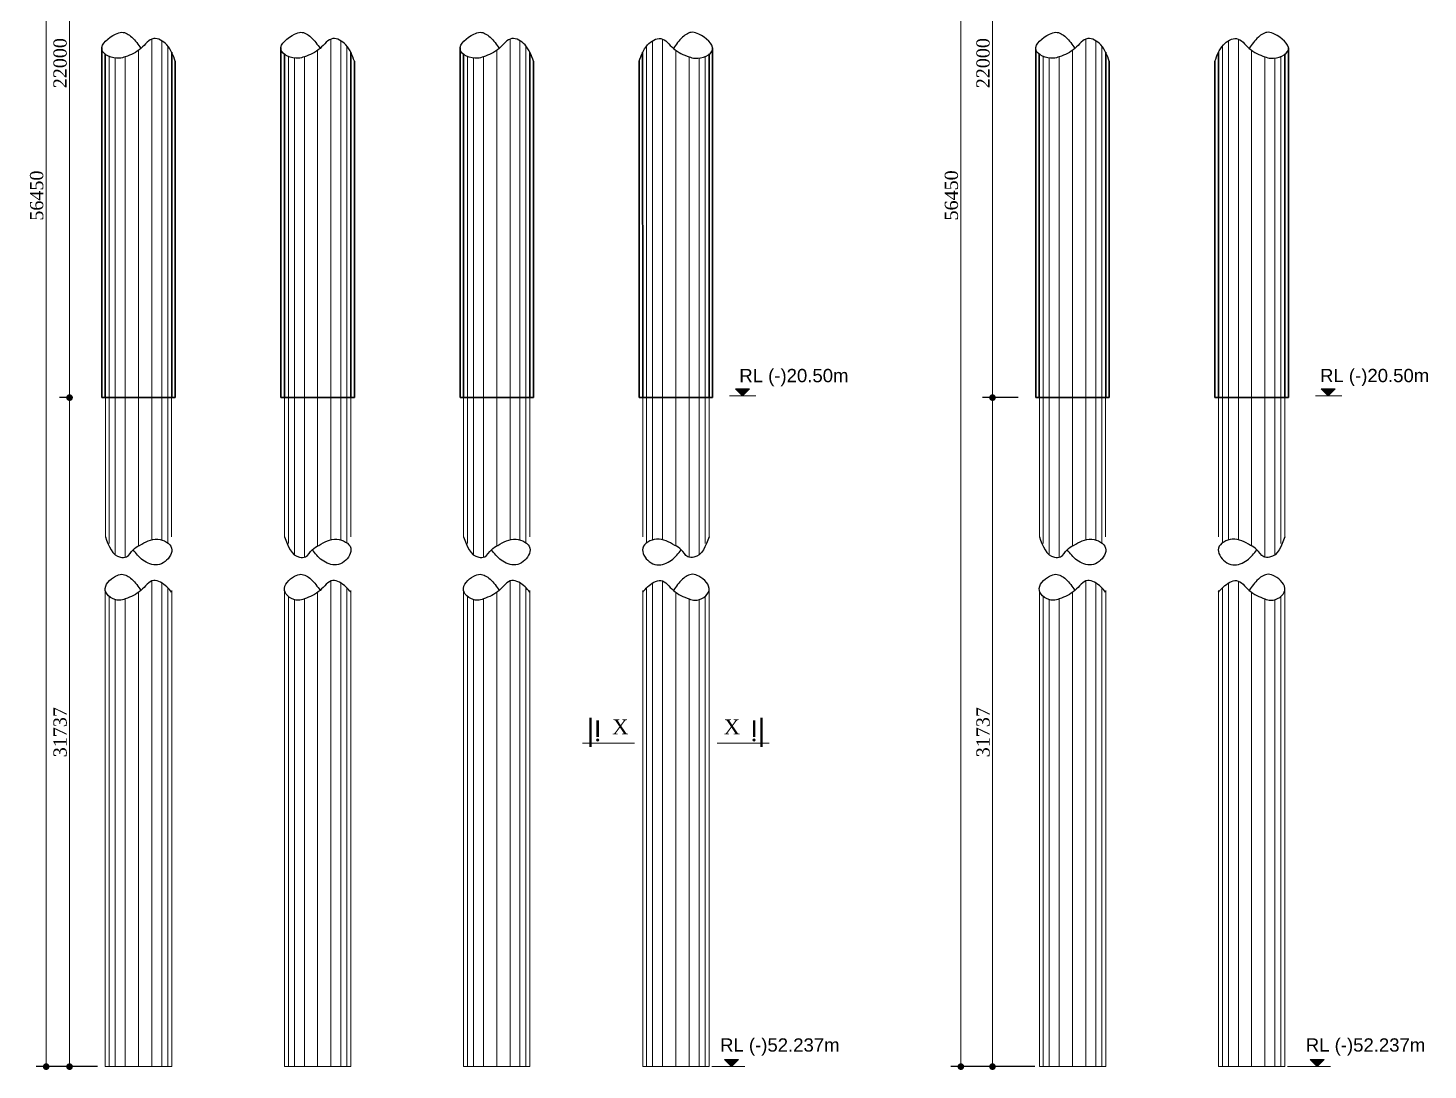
# Model space of a CAD drawing. Header units: millimetres. Extents: x -571543 to 35267, y -84886 to 197746.
# Drawn here: x -497199 to -476097, y 138313 to 154007 of the extents above; entities that cross this region are included whole.
import ezdxf

# ---------------------------------------------------------------- set-up
doc = ezdxf.new("R2010")
doc.units = ezdxf.units.MM
doc.header["$PDMODE"] = 2
doc.layers.get('Defpoints').update_dxf_attribs({"lineweight": 13})
for name, color, linetype, lineweight in [('dim', 96, 'Continuous', 25), ('Dimision', 96, 'Continuous', 18), ('hatch', 65, 'Continuous', 15), ('Pile', 11, 'Continuous', 15), ('Steel Casing', 70, 'Continuous', 30), ('Text', 7, 'Continuous', 15)]:
    doc.layers.add(name, color=color, linetype=linetype, lineweight=lineweight)
doc.styles.add('ROMANS', font='arial.ttf', dxfattribs={"height": 200})
doc.styles.get("Standard").update_dxf_attribs({"font": 'times.ttf'})
doc.dimstyles.new('ISO-25', dxfattribs={"dimtxt": 175, "dimasz": 100, "dimexe": 65, "dimexo": 115.625, "dimgap": 40, "dimtad": 1, "dimtoh": 1, "dimdec": 0, "dimtxsty": 'Standard', "dimblk": 'DOT', "dimcen": 300, "dimclrd": 256, "dimclre": 256, "dimclrt": 256, "dimadec": 0, "dimazin": 0, "dimtfac": 1, "dimtdec": 0, "dimtix": 1, "dimtmove": 0, "dimatfit": 3, "dimldrblk": 'DOT', "dimfxl": 75, "dimlwd": -1, "dimarcsym": 0})

# ---------------------------------------------------------------- blocks, each defined once
blk = doc.blocks.new('_Dot')
at = {"color": 0, "linetype": 'ByBlock', "lineweight": -2}
blk.add_line((-0.5, 0), (-1, 0), dxfattribs=at)
at = {"color": 0, "linetype": 'ByBlock', "const_width": 0.5}
blk.add_lwpolyline([(-0.25, 0, 1), (0.25, 0, 1)], format="xyb", close=True, dxfattribs=at)
blk = doc.blocks.new('*D332')
at = {"layer": 'Defpoints', "color": 0, "ltscale": 3, "transparency": 16777216}
for p in [(-482661, 159440), (-482376, 159440), (-482159, 148440)]:
    blk.add_point(p, dxfattribs=at)
at = {"layer": 'Dimision', "color": 1, "lineweight": -2, "ltscale": 3, "transparency": 16777216}
for p, q in [((-482492, 159440), (-482811, 159440)), ((-482274, 148440), (-482811, 148440))]:
    blk.add_line(p, q, dxfattribs=at)
at = {"layer": 'Dimision', "ltscale": 3, "transparency": 16777216}
blk.add_line((-482661, 148540), (-482661, 159340), dxfattribs=at)
at = {"layer": 'Dimision', "ltscale": 3, "transparency": 16777216, "xscale": 100, "yscale": 100, "zscale": 100}
for p, rotation in [((-482661, 159440), 90), ((-482661, 148440), 270)]:
    blk.add_blockref('_Dot', p, dxfattribs=dict(at, rotation=rotation))
at = {"layer": 'Dimision', "ltscale": 3, "transparency": 16777216, "insert": (-482803, 153478), "char_height": 200, "attachment_point": 5, "rotation": 90}
blk.add_mtext('22000', dxfattribs=at)
blk = doc.blocks.new('*D342')
at = {"layer": 'Defpoints', "color": 0, "ltscale": 3, "transparency": 16777216}
for p in [(-496638, 159440), (-496573, 159440), (-496421, 148440)]:
    blk.add_point(p, dxfattribs=at)
at = {"layer": 'Dimision', "ltscale": 3, "transparency": 16777216}
blk.add_line((-496573, 148540), (-496573, 159340), dxfattribs=at)
at = {"layer": 'Dimision', "color": 1, "lineweight": -2, "ltscale": 3, "transparency": 16777216}
for p, q in [((-496522, 159440), (-496423, 159440)), ((-496536, 148440), (-496723, 148440))]:
    blk.add_line(p, q, dxfattribs=at)
at = {"layer": 'Dimision', "ltscale": 3, "transparency": 16777216, "xscale": 100, "yscale": 100, "zscale": 100}
for p, rotation in [((-496573, 159440), 90), ((-496573, 148440), 270)]:
    blk.add_blockref('_Dot', p, dxfattribs=dict(at, rotation=rotation))
at = {"layer": 'Dimision', "ltscale": 3, "transparency": 16777216, "insert": (-496715, 153478), "char_height": 200, "attachment_point": 5, "rotation": 90}
blk.add_mtext('22000', dxfattribs=at)
blk = doc.blocks.new('*D297')
at = {"layer": 'Defpoints', "color": 0, "ltscale": 0.25, "transparency": 16777216}
for p in [(-482159, 148440), (-482661, 138363), (-481905, 138363)]:
    blk.add_point(p, dxfattribs=at)
at = {"layer": 'Dimision', "color": 1, "lineweight": -2, "ltscale": 0.25, "transparency": 16777216}
for p, q in [((-482274, 148440), (-482811, 148440)), ((-482021, 138363), (-482811, 138363))]:
    blk.add_line(p, q, dxfattribs=at)
at = {"layer": 'Dimision', "ltscale": 0.25, "transparency": 16777216}
blk.add_line((-482661, 148340), (-482661, 138463), dxfattribs=at)
at = {"layer": 'Dimision', "ltscale": 0.25, "transparency": 16777216, "xscale": 100, "yscale": 100, "zscale": 100}
for p, rotation in [((-482661, 148440), 90), ((-482661, 138363), 270)]:
    blk.add_blockref('_Dot', p, dxfattribs=dict(at, rotation=rotation))
at = {"layer": 'Dimision', "ltscale": 0.25, "transparency": 16777216, "insert": (-482803, 143401), "char_height": 200, "attachment_point": 5, "rotation": 90}
blk.add_mtext('31737', dxfattribs=at)
blk = doc.blocks.new('*D298')
at = {"layer": 'Defpoints', "color": 0, "ltscale": 0.25, "transparency": 16777216}
for p in [(-496421, 148440), (-496573, 138363), (-496317, 138363)]:
    blk.add_point(p, dxfattribs=at)
at = {"layer": 'Dimision', "color": 1, "lineweight": -2, "ltscale": 0.25, "transparency": 16777216}
for p, q in [((-496536, 148440), (-496723, 148440)), ((-496433, 138363), (-496723, 138363))]:
    blk.add_line(p, q, dxfattribs=at)
at = {"layer": 'Dimision', "ltscale": 0.25, "transparency": 16777216}
blk.add_line((-496573, 148340), (-496573, 138463), dxfattribs=at)
at = {"layer": 'Dimision', "ltscale": 0.25, "transparency": 16777216, "xscale": 100, "yscale": 100, "zscale": 100}
for p, rotation in [((-496573, 148440), 90), ((-496573, 138363), 270)]:
    blk.add_blockref('_Dot', p, dxfattribs=dict(at, rotation=rotation))
at = {"layer": 'Dimision', "ltscale": 0.25, "transparency": 16777216, "insert": (-496715, 143401), "char_height": 200, "attachment_point": 5, "rotation": 90}
blk.add_mtext('31737', dxfattribs=at)
blk = doc.blocks.new('*D414')
at = {"layer": 'Defpoints', "color": 0, "ltscale": 0.25, "transparency": 16777216}
for p in [(-496384, 164603), (-496926, 138363), (-496034, 138363)]:
    blk.add_point(p, dxfattribs=at)
at = {"layer": 'Dimision', "color": 1, "lineweight": -2, "ltscale": 0.25, "transparency": 16777216}
for p, q in [((-496500, 164603), (-497076, 164603)), ((-496150, 138363), (-497076, 138363))]:
    blk.add_line(p, q, dxfattribs=at)
at = {"layer": 'Dimision', "ltscale": 0.25, "transparency": 16777216}
blk.add_line((-496926, 164503), (-496926, 138463), dxfattribs=at)
at = {"layer": 'Dimision', "ltscale": 0.25, "transparency": 16777216, "xscale": 100, "yscale": 100, "zscale": 100}
for p, rotation in [((-496926, 164603), 90), ((-496926, 138363), 270)]:
    blk.add_blockref('_Dot', p, dxfattribs=dict(at, rotation=rotation))
at = {"layer": 'Dimision', "ltscale": 0.25, "transparency": 16777216, "insert": (-497068, 151483), "char_height": 200, "attachment_point": 5, "rotation": 90}
blk.add_mtext('56450', dxfattribs=at)
blk = doc.blocks.new('*D299')
at = {"layer": 'Defpoints', "color": 0, "ltscale": 0.25, "transparency": 16777216}
for p in [(-482805, 164609), (-483138, 138363), (-481955, 138363)]:
    blk.add_point(p, dxfattribs=at)
at = {"layer": 'Dimision', "color": 1, "lineweight": -2, "ltscale": 0.25, "transparency": 16777216}
for p, q in [((-482921, 164609), (-483288, 164609)), ((-482071, 138363), (-483288, 138363))]:
    blk.add_line(p, q, dxfattribs=at)
at = {"layer": 'Dimision', "ltscale": 0.25, "transparency": 16777216}
blk.add_line((-483138, 164509), (-483138, 138463), dxfattribs=at)
at = {"layer": 'Dimision', "ltscale": 0.25, "transparency": 16777216, "xscale": 100, "yscale": 100, "zscale": 100}
for p, rotation in [((-483138, 164609), 90), ((-483138, 138363), 270)]:
    blk.add_blockref('_Dot', p, dxfattribs=dict(at, rotation=rotation))
at = {"layer": 'Dimision', "ltscale": 0.25, "transparency": 16777216, "insert": (-483280, 151486), "char_height": 200, "attachment_point": 5, "rotation": 90}
blk.add_mtext('56450', dxfattribs=at)

msp = doc.modelspace()

# ---------------------------------------------------------------- hatches: boundary and pattern name
at = {"layer": 'Dimision', "ltscale": 5}
for points in [[(-486536.1, 148573.1), (-486323.9, 148573.1), (-486430, 148467)], [(-477707.4, 148573.6), (-477495.2, 148573.6), (-477601.3, 148467.5)], [(-486703.7, 138468.9), (-486491.5, 138468.9), (-486597.6, 138362.8)], [(-477875, 138469), (-477662.8, 138469), (-477768.9, 138362.9)]]:
    msp.add_hatch(color=256, dxfattribs=at).paths.add_polyline_path(points)
at = {"layer": 'Text'}
for points in [[(-488612.5, 143299.9, 1), (-488612.5, 143264.1, 1)], [(-486255.3, 143299.9, -1), (-486255.3, 143264.1, -1)]]:
    msp.add_hatch(color=256, dxfattribs=at).paths.add_polyline_path(points)

# ---------------------------------------------------------------- linework, layer by layer
at = {"layer": 'dim', "ltscale": 30}
for points in [[(-494980.5, 153507.1), (-495107.5, 153751.9), (-495305.1, 153848.5), (-495497.4, 153700.4), (-495732.9, 153573.2), (-495823.6, 153551.1), (-496087.2, 153684.1), (-495880.8, 153914.9), (-495784.9, 153943.5), (-495635.2, 153869.6), (-495497.4, 153700.4)], [(-492280.5, 153507.1), (-492407.5, 153751.9), (-492605.1, 153848.5), (-492797.4, 153700.4), (-493032.9, 153573.2), (-493123.6, 153551.1), (-493387.2, 153684.1), (-493180.8, 153914.9), (-493084.9, 153943.5), (-492935.2, 153869.6), (-492797.4, 153700.4)], [(-489580.5, 153507.1), (-489707.5, 153751.9), (-489905.1, 153848.5), (-490097.4, 153700.4), (-490332.9, 153573.2), (-490423.6, 153551.1), (-490687.2, 153684.1), (-490480.8, 153914.9), (-490384.9, 153943.5), (-490235.2, 153869.6), (-490097.4, 153700.4)], [(-487987.3, 153507.1), (-487860.3, 153751.9), (-487662.7, 153848.5), (-487470.4, 153700.4), (-487234.9, 153573.2), (-487144.2, 153551.1), (-486880.6, 153684.1), (-487087, 153914.9), (-487182.9, 153943.5), (-487332.6, 153869.6), (-487470.4, 153700.4)], [(-480901.9, 153507.1), (-481028.8, 153751.9), (-481226.5, 153848.5), (-481418.7, 153700.4), (-481654.2, 153573.2), (-481744.9, 153551.1), (-482008.5, 153684.1), (-481802.1, 153914.9), (-481706.3, 153943.5), (-481556.6, 153869.6), (-481418.7, 153700.4)], [(-479308.5, 153507.1), (-479181.6, 153751.9), (-478983.9, 153848.5), (-478791.7, 153700.4), (-478556.2, 153573.2), (-478465.5, 153551.1), (-478201.9, 153684.1), (-478408.3, 153914.9), (-478504.1, 153943.5), (-478653.8, 153869.6), (-478791.7, 153700.4)], [(-496033.6, 146345.7), (-495805.5, 146035.9), (-495715.6, 146043.3), (-495614.4, 146149.3), (-495517, 146215.2), (-495242.8, 146307), (-495034.2, 146173.8), (-495133.4, 145970.9), (-495248.1, 145923.2), (-495467.1, 145991.9), (-495614.4, 146149.3)], [(-493333.6, 146345.7), (-493105.5, 146035.9), (-493015.6, 146043.3), (-492914.4, 146149.3), (-492817, 146215.2), (-492542.8, 146307), (-492334.2, 146173.8), (-492433.4, 145970.9), (-492548.1, 145923.2), (-492767.1, 145991.9), (-492914.4, 146149.3)], [(-490633.6, 146345.7), (-490405.5, 146035.9), (-490315.6, 146043.3), (-490214.4, 146149.3), (-490117, 146215.2), (-489842.8, 146307), (-489634.2, 146173.8), (-489733.4, 145970.9), (-489848.1, 145923.2), (-490067.1, 145991.9), (-490214.4, 146149.3)], [(-486934.2, 146345.7), (-487162.3, 146035.9), (-487252.2, 146043.3), (-487353.4, 146149.3), (-487450.7, 146215.2), (-487725, 146307), (-487933.6, 146173.8), (-487834.4, 145970.9), (-487719.7, 145923.2), (-487500.6, 145991.9), (-487353.4, 146149.3)], [(-481954.9, 146345.7), (-481726.8, 146035.9), (-481636.9, 146043.3), (-481535.8, 146149.3), (-481438.4, 146215.2), (-481164.2, 146307), (-480955.6, 146173.8), (-481054.7, 145970.9), (-481169.4, 145923.2), (-481388.5, 145991.9), (-481535.8, 146149.3)], [(-478255.5, 146345.7), (-478483.6, 146035.9), (-478573.5, 146043.3), (-478674.6, 146149.3), (-478772, 146215.2), (-479046.2, 146307), (-479254.8, 146173.8), (-479155.7, 145970.9), (-479041, 145923.2), (-478821.9, 145991.9), (-478674.6, 146149.3)], [(-495034.2, 145509.4), (-495107.4, 145588.1), (-495305.1, 145684.7), (-495497.3, 145536.6), (-495732.9, 145409.4), (-495823.5, 145387.3), (-496033.9, 145536.8), (-495880.8, 145751.1), (-495784.9, 145779.7), (-495635.2, 145705.8), (-495497.3, 145536.6)], [(-492334.2, 145509.4), (-492407.4, 145588.1), (-492605.1, 145684.7), (-492797.3, 145536.6), (-493032.9, 145409.4), (-493123.5, 145387.3), (-493333.9, 145536.8), (-493180.8, 145751.1), (-493084.9, 145779.7), (-492935.2, 145705.8), (-492797.3, 145536.6)], [(-489634.2, 145509.4), (-489707.4, 145588.1), (-489905.1, 145684.7), (-490097.3, 145536.6), (-490332.9, 145409.4), (-490423.5, 145387.3), (-490633.9, 145536.8), (-490480.8, 145751.1), (-490384.9, 145779.7), (-490235.2, 145705.8), (-490097.3, 145536.6)], [(-487933.6, 145509.4), (-487860.4, 145588.1), (-487662.7, 145684.7), (-487470.5, 145536.6), (-487234.9, 145409.4), (-487144.3, 145387.3), (-486933.9, 145536.8), (-487087, 145751.1), (-487182.9, 145779.7), (-487332.6, 145705.8), (-487470.5, 145536.6)], [(-480955.6, 145509.4), (-481028.8, 145588.1), (-481226.4, 145684.7), (-481418.7, 145536.6), (-481654.2, 145409.4), (-481744.9, 145387.3), (-481955.3, 145536.8), (-481802.1, 145751.1), (-481706.2, 145779.7), (-481556.5, 145705.8), (-481418.7, 145536.6)], [(-479254.8, 145509.4), (-479181.7, 145588.1), (-478984, 145684.7), (-478791.8, 145536.6), (-478556.2, 145409.4), (-478465.5, 145387.3), (-478255.1, 145536.8), (-478408.3, 145751.1), (-478504.2, 145779.7), (-478653.9, 145705.8), (-478791.8, 145536.6)]]:
    msp.add_spline(points, degree=3, dxfattribs=at)
at = {"layer": 'Dimision', "ltscale": 5}
for p, q in [((-486226.8, 148467), (-486623.7, 148467)), ((-477398.1, 148467.5), (-477795, 148467.5)), ((-486394.4, 138362.8), (-486891.3, 138362.8)), ((-477565.7, 138362.9), (-478212.5, 138362.9))]:
    msp.add_line(p, q, dxfattribs=at)
for points in [[(-486536.1, 148573.1), (-486323.9, 148573.1), (-486430, 148467)], [(-477707.4, 148573.6), (-477495.2, 148573.6), (-477601.3, 148467.5)], [(-486701, 138468.9), (-486491.5, 138468.9), (-486597.6, 138362.8)], [(-477872.3, 138469), (-477662.8, 138469), (-477768.9, 138362.9)]]:
    msp.add_lwpolyline(points, close=True, dxfattribs=at)
at = {"layer": 'hatch', "ltscale": 3}
for p, q in [((-495333.9, 146299.2), (-495333.9, 153840.5)), ((-492633.9, 146299.2), (-492633.9, 153840.5)), ((-489933.9, 146299.2), (-489933.9, 153840.5)), ((-487633.9, 146299.2), (-487633.9, 153840.5)), ((-481255.2, 146299.2), (-481255.2, 153840.5)), ((-478955.2, 146299.2), (-478955.2, 153840.5)), ((-495533.9, 146205.9), (-495533.9, 153670.3)), ((-495533.9, 146205.9), (-495533.9, 153670.3)), ((-495533.9, 146205.9), (-495533.9, 153670.3)), ((-495533.9, 146205.9), (-495533.9, 153670.3)), ((-495183.9, 146296.1), (-495183.9, 153814.8)), ((-495183.9, 146296.1), (-495183.9, 153814.8)), ((-495093.5, 146253), (-495093.5, 153736.2)), ((-492833.9, 146205.9), (-492833.9, 153670.3)), ((-492833.9, 146205.9), (-492833.9, 153670.3)), ((-492833.9, 146205.9), (-492833.9, 153670.3)), ((-492833.9, 146205.9), (-492833.9, 153670.3)), ((-492483.9, 146296.1), (-492483.9, 153814.8)), ((-492483.9, 146296.1), (-492483.9, 153814.8)), ((-492393.5, 146253), (-492393.5, 153736.2)), ((-490133.9, 146205.9), (-490133.9, 153670.3)), ((-490133.9, 146205.9), (-490133.9, 153670.3)), ((-490133.9, 146205.9), (-490133.9, 153670.3)), ((-490133.9, 146205.9), (-490133.9, 153670.3)), ((-489783.9, 146296.1), (-489783.9, 153814.8)), ((-489783.9, 146296.1), (-489783.9, 153814.8)), ((-489693.5, 146253), (-489693.5, 153736.2)), ((-487874.3, 146253), (-487874.3, 153736.2)), ((-487783.9, 146296.1), (-487783.9, 153814.8)), ((-487783.9, 146296.1), (-487783.9, 153814.8)), ((-487433.9, 146205.9), (-487433.9, 153670.3)), ((-487433.9, 146205.9), (-487433.9, 153670.3)), ((-487433.9, 146205.9), (-487433.9, 153670.3)), ((-487433.9, 146205.9), (-487433.9, 153670.3)), ((-481455.2, 146205.9), (-481455.2, 153670.3)), ((-481455.2, 146205.9), (-481455.2, 153670.3)), ((-481455.2, 146205.9), (-481455.2, 153670.3)), ((-481455.2, 146205.9), (-481455.2, 153670.3)), ((-481105.2, 146296.1), (-481105.2, 153814.8)), ((-481105.2, 146296.1), (-481105.2, 153814.8)), ((-481014.8, 146253), (-481014.8, 153736.2)), ((-479195.6, 146253), (-479195.6, 153736.2)), ((-479105.2, 146296.1), (-479105.2, 153814.8)), ((-479105.2, 146296.1), (-479105.2, 153814.8)), ((-478755.2, 146205.9), (-478755.2, 153670.3)), ((-478755.2, 146205.9), (-478755.2, 153670.3)), ((-478755.2, 146205.9), (-478755.2, 153670.3)), ((-478755.2, 146205.9), (-478755.2, 153670.3)), ((-495974.3, 146243.5), (-495974.3, 153580.7)), ((-495883.9, 146084.4), (-495883.9, 153559.9)), ((-495883.9, 146081.8), (-495883.9, 153549.4)), ((-495733.9, 146033.6), (-495733.9, 153573)), ((-493274.3, 146243.5), (-493274.3, 153580.7)), ((-493183.9, 146084.4), (-493183.9, 153559.9)), ((-493183.9, 146081.8), (-493183.9, 153549.4)), ((-493033.9, 146033.6), (-493033.9, 153573)), ((-490574.3, 146243.5), (-490574.3, 153580.7)), ((-490483.9, 146084.4), (-490483.9, 153559.9)), ((-490483.9, 146081.8), (-490483.9, 153549.4)), ((-490333.9, 146033.6), (-490333.9, 153573)), ((-487233.9, 146033.6), (-487233.9, 153573)), ((-487083.9, 146084.4), (-487083.9, 153559.9)), ((-487083.9, 146081.8), (-487083.9, 153549.4)), ((-486993.5, 146243.5), (-486993.5, 153580.7)), ((-481895.7, 146243.5), (-481895.7, 153580.7)), ((-481805.2, 146084.4), (-481805.2, 153559.9)), ((-481805.2, 146081.8), (-481805.2, 153549.4)), ((-481655.2, 146033.6), (-481655.2, 153573)), ((-478555.2, 146033.6), (-478555.2, 153573)), ((-478405.2, 146084.4), (-478405.2, 153559.9)), ((-478405.2, 146081.8), (-478405.2, 153549.4)), ((-478314.8, 146243.5), (-478314.8, 153580.7)), ((-495333.9, 138362.9), (-495333.9, 145677)), ((-495183.9, 138362.9), (-495183.9, 145648.1)), ((-495183.9, 138362.9), (-495183.9, 145648.1)), ((-492633.9, 138362.9), (-492633.9, 145677)), ((-492483.9, 138362.9), (-492483.9, 145648.1)), ((-492483.9, 138362.9), (-492483.9, 145648.1)), ((-489933.9, 138362.9), (-489933.9, 145677)), ((-489783.9, 138362.9), (-489783.9, 145648.1)), ((-489783.9, 138362.9), (-489783.9, 145648.1)), ((-487783.9, 138362.9), (-487783.9, 145648.1)), ((-487783.9, 138362.9), (-487783.9, 145648.1)), ((-487633.9, 138362.9), (-487633.9, 145677)), ((-481255.2, 138362.9), (-481255.2, 145677)), ((-481105.2, 138362.9), (-481105.2, 145648.1)), ((-481105.2, 138362.9), (-481105.2, 145648.1)), ((-479105.2, 138362.9), (-479105.2, 145648.1)), ((-479105.2, 138362.9), (-479105.2, 145648.1)), ((-478955.2, 138362.9), (-478955.2, 145677)), ((-495974.3, 138362.9), (-495974.3, 145434.4)), ((-495883.9, 138362.9), (-495883.9, 145401)), ((-495733.9, 138362.9), (-495733.9, 145409.1)), ((-495533.9, 138362.9), (-495533.9, 145506.5)), ((-495533.9, 138362.9), (-495533.9, 145506.5)), ((-495533.9, 138362.9), (-495533.9, 145506.5)), ((-495533.9, 138362.9), (-495533.9, 145506.5)), ((-495093.5, 138362.9), (-495093.5, 145574.5)), ((-493274.3, 138362.9), (-493274.3, 145434.4)), ((-493183.9, 138362.9), (-493183.9, 145401)), ((-493033.9, 138362.9), (-493033.9, 145409.1)), ((-492833.9, 138362.9), (-492833.9, 145506.5)), ((-492833.9, 138362.9), (-492833.9, 145506.5)), ((-492833.9, 138362.9), (-492833.9, 145506.5)), ((-492833.9, 138362.9), (-492833.9, 145506.5)), ((-492393.5, 138362.9), (-492393.5, 145574.5)), ((-490574.3, 138362.9), (-490574.3, 145434.4)), ((-490483.9, 138362.9), (-490483.9, 145401)), ((-490333.9, 138362.9), (-490333.9, 145409.1)), ((-490133.9, 138362.9), (-490133.9, 145506.5)), ((-490133.9, 138362.9), (-490133.9, 145506.5)), ((-490133.9, 138362.9), (-490133.9, 145506.5)), ((-490133.9, 138362.9), (-490133.9, 145506.5)), ((-489693.5, 138362.9), (-489693.5, 145574.5)), ((-487874.3, 138362.9), (-487874.3, 145574.5)), ((-487433.9, 138362.9), (-487433.9, 145506.5)), ((-487433.9, 138362.9), (-487433.9, 145506.5)), ((-487433.9, 138362.9), (-487433.9, 145506.5)), ((-487433.9, 138362.9), (-487433.9, 145506.5)), ((-487233.9, 138362.9), (-487233.9, 145409.1)), ((-487083.9, 138362.9), (-487083.9, 145401)), ((-486993.5, 138362.9), (-486993.5, 145434.4)), ((-481895.7, 138362.9), (-481895.7, 145434.4)), ((-481805.2, 138362.9), (-481805.2, 145401)), ((-481655.2, 138362.9), (-481655.2, 145409.1)), ((-481455.2, 138362.9), (-481455.2, 145506.5)), ((-481455.2, 138362.9), (-481455.2, 145506.5)), ((-481455.2, 138362.9), (-481455.2, 145506.5)), ((-481455.2, 138362.9), (-481455.2, 145506.5)), ((-481014.8, 138362.9), (-481014.8, 145574.5)), ((-479195.6, 138362.9), (-479195.6, 145574.5)), ((-478755.2, 138362.9), (-478755.2, 145506.5)), ((-478755.2, 138362.9), (-478755.2, 145506.5)), ((-478755.2, 138362.9), (-478755.2, 145506.5)), ((-478755.2, 138362.9), (-478755.2, 145506.5)), ((-478555.2, 138362.9), (-478555.2, 145409.1)), ((-478405.2, 138362.9), (-478405.2, 145401)), ((-478314.8, 138362.9), (-478314.8, 145434.4)), ((-495883.9, 138362.9), (-495883.9, 145384.2)), ((-493183.9, 138362.9), (-493183.9, 145384.2)), ((-490483.9, 138362.9), (-490483.9, 145384.2)), ((-487083.9, 138362.9), (-487083.9, 145384.2)), ((-481805.2, 138362.9), (-481805.2, 145384.2)), ((-478405.2, 138362.9), (-478405.2, 145384.2))]:
    msp.add_line(p, q, dxfattribs=at)
at = {"layer": 'Pile', "ltscale": 3}
for p, q in [((-496034, 153617.2), (-496033.6, 146345.7)), ((-495033.8, 153617.2), (-495034.2, 146345.7)), ((-493334, 153617.2), (-493333.6, 146345.7)), ((-492333.8, 153617.2), (-492334.2, 146345.7)), ((-490634, 153617.2), (-490633.6, 146345.7)), ((-489633.8, 153617.2), (-489634.2, 146345.7)), ((-487934, 153617.2), (-487933.6, 146345.7)), ((-486933.8, 153617.2), (-486934.2, 146345.7)), ((-481955.3, 153617.2), (-481954.9, 146345.7)), ((-480955.2, 153617.2), (-480955.6, 146345.7)), ((-479255.3, 153617.2), (-479254.8, 146345.7)), ((-478255.1, 153617.2), (-478255.5, 146345.7)), ((-496033.9, 145536.8), (-496033.9, 138362.9)), ((-495033.9, 145536.8), (-495033.9, 138362.9)), ((-493333.9, 145536.8), (-493333.9, 138362.9)), ((-492333.9, 145536.8), (-492333.9, 138362.9)), ((-490633.9, 145536.8), (-490633.9, 138362.9)), ((-489633.9, 145536.8), (-489633.9, 138362.9)), ((-487933.9, 145536.8), (-487933.9, 138362.9)), ((-486933.9, 145536.8), (-486933.9, 138362.9)), ((-481955.3, 145536.8), (-481955.3, 138362.9)), ((-480955.2, 145536.8), (-480955.2, 138362.9)), ((-479255.2, 145536.8), (-479255.2, 138362.9)), ((-478255.1, 145536.8), (-478255.1, 138362.9)), ((-495033.9, 138362.9), (-496033.9, 138362.9)), ((-492333.9, 138362.9), (-493333.9, 138362.9)), ((-489633.9, 138362.9), (-490633.9, 138362.9)), ((-487933.9, 138362.9), (-486933.9, 138362.9)), ((-480955.2, 138362.9), (-481955.3, 138362.9)), ((-479255.2, 138362.9), (-478255.1, 138362.9))]:
    msp.add_line(p, q, dxfattribs=at)
at = {"layer": 'Steel Casing', "linetype": 'Continuous', "ltscale": 0.3}
for p, q in [((-496087.2, 148440), (-494980.5, 148440)), ((-493387.2, 148440), (-492280.5, 148440)), ((-490687.2, 148440), (-489580.5, 148440)), ((-486880.6, 148440), (-487987.3, 148440)), ((-482008.4, 148440), (-480901.9, 148440)), ((-478201.9, 148440), (-479308.5, 148440))]:
    msp.add_line(p, q, dxfattribs=at)
for points in [[(-496087.2, 148440), (-496087.3, 153710.3)], [(-495033.4, 153642.7), (-495033.4, 148440)], [(-493387.2, 148440), (-493387.3, 153710.3)], [(-492333.4, 153642.7), (-492333.4, 148440)], [(-490687.2, 148440), (-490687.3, 153710.3)], [(-489633.4, 153642.7), (-489633.4, 148440)], [(-487934.4, 153642.7), (-487934.3, 148440)], [(-486880.6, 148440), (-486880.5, 153710.3)], [(-482008.4, 148440), (-482008.5, 153684.1)], [(-480954.8, 153642.7), (-480954.8, 148440)], [(-479255.6, 153642.7), (-479255.6, 148440)], [(-478201.9, 148440), (-478201.8, 153710.3)], [(-496034.4, 153617.4), (-496034.3, 148440)], [(-494980.5, 148440), (-494980.5, 153507.1)], [(-493334.4, 153617.4), (-493334.3, 148440)], [(-492280.5, 148440), (-492280.5, 153507.1)], [(-490634.4, 153617.4), (-490634.3, 148440)], [(-489580.5, 148440), (-489580.5, 153507.1)], [(-487987.3, 148440), (-487987.3, 153507.1)], [(-486933.4, 153617.4), (-486933.4, 148440)], [(-481955.7, 153617.4), (-481955.7, 148440)], [(-480901.8, 148440), (-480901.9, 153507.1)], [(-479308.6, 148440), (-479308.5, 153507.1)], [(-478254.7, 153617.4), (-478254.7, 148440)]]:
    msp.add_lwpolyline(points, dxfattribs=at)
at = {"layer": 'Text'}
for p, q in [((-488057.3, 143233.9), (-488841.4, 143233.9)), ((-486810.5, 143233.9), (-486026.4, 143233.9))]:
    msp.add_line(p, q, dxfattribs=at)
at = {"layer": 'Text', "const_width": 35.9}
for points in [[(-488722.8, 143179), (-488722.8, 143621.4)], [(-488612.5, 143327.5), (-488612.5, 143577)], [(-486255.3, 143327.5), (-486255.3, 143577)], [(-486145, 143179), (-486145, 143621.4)]]:
    msp.add_lwpolyline(points, dxfattribs=at)
at = {"layer": 'Text'}
for centre in [(-488612.5, 143282), (-486255.3, 143282)]:
    msp.add_circle(centre, 17.9, dxfattribs=at)

# ---------------------------------------------------------------- texts
at = {"layer": 'Text', "style": 'ROMANS'}
for s, p in [('RL (-)20.50m', (-486477.8, 148672.5)), ('RL (-)20.50m', (-477724.1, 148673)), ('RL (-)52.237m', (-486767.7, 138589.3)), ('RL (-)52.237m', (-477939.1, 138589.4))]:
    msp.add_text(s, height=200, dxfattribs=at).set_placement(p)
at = {"layer": 'Text'}
for p in [(-488393.5, 143368.7), (-486711.9, 143368.7)]:
    msp.add_text('X', height=224.2, dxfattribs=at).set_placement(p)

# ---------------------------------------------------------------- dimensions: what is measured, and where the dimension line sits
at = {"layer": 'Dimision', "ltscale": 0.25}
for base, p1, p2, text, picture, middle in [((-496926.5, 138362.9), (-496383.9, 164603), (-496033.9, 138362.9), '56450', '*D414', (-497068.2, 151482.9)), ((-483137.9, 138362.9), (-482805.2, 164608.8), (-481955.3, 138362.9), '56450', '*D299', (-483279.6, 151485.8)), ((-496573.3, 138362.9), (-496420.6, 148440), (-496317.3, 138362.9), '31737', '*D298', (-496715.3, 143401.4)), ((-482661.2, 138362.9), (-482158.6, 148440), (-481905.3, 138362.9), '31737', '*D297', (-482803.2, 143401.4))]:
    dim = msp.add_linear_dim(base=base, p1=p1, p2=p2, angle=90, text=text, dimstyle='ISO-25', override={"dimtxt": 200, "dimexe": 150, "dimclre": 1, "dimtmove": 1}, dxfattribs=at)
    dim.commit()
    dim.dimension.update_dxf_attribs({"geometry": picture, "text_midpoint": middle})
at = {"layer": 'Dimision', "ltscale": 3}
for base, p1, p2, picture, middle in [((-496573.3, 159440), (-496420.6, 148440), (-496638.1, 159440), '*D342', (-496573.3, 153478.3)), ((-482661.2, 159440), (-482158.6, 148440), (-482376, 159440), '*D332', (-482661.2, 153478.3))]:
    dim = msp.add_linear_dim(base=base, p1=p1, p2=p2, angle=90, text='22000', dimstyle='ISO-25', override={"dimtxt": 200, "dimexe": 150, "dimclre": 1}, dxfattribs=at)
    dim.commit()
    dim.dimension.update_dxf_attribs({"geometry": picture, "text_midpoint": middle, "dimtype": 160})

doc.saveas('drawing.dxf')
